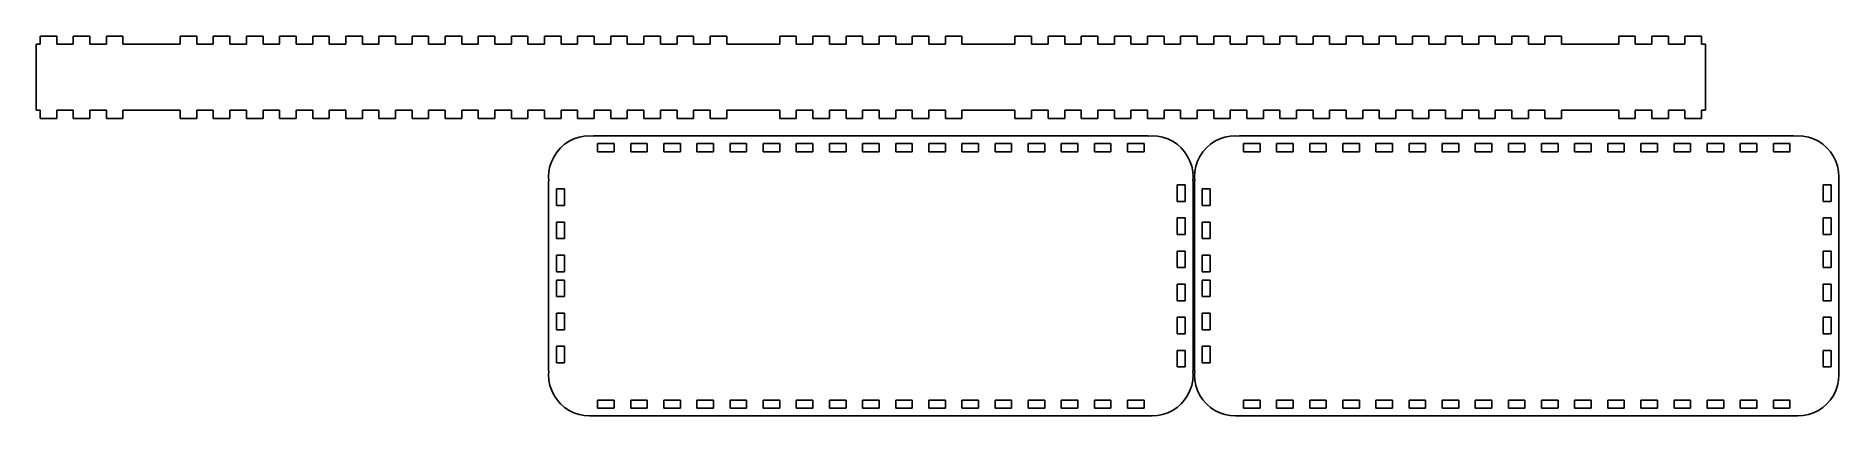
# Model space of a CAD drawing. Header units: metres. Extents: x 236 to 1325, y 65 to 295.
import ezdxf

# ---------------------------------------------------------------- set-up
doc = ezdxf.new("R2010")
doc.units = ezdxf.units.M

msp = doc.modelspace()

# ---------------------------------------------------------------- linework, layer by layer
for p, q in [((248.403, 294.85), (238.403, 294.85)), ((238.403, 294.85), (238.403, 290)), ((248.403, 290), (248.403, 294.85)), ((268.403, 294.85), (258.403, 294.85)), ((258.403, 294.85), (258.403, 290)), ((268.403, 290), (268.403, 294.85)), ((288.403, 294.85), (278.403, 294.85)), ((278.403, 294.85), (278.403, 290)), ((288.403, 290), (288.403, 294.85)), ((332.952, 294.85), (322.952, 294.85)), ((322.952, 294.85), (322.952, 290)), ((332.952, 290), (332.952, 294.85)), ((352.952, 294.85), (342.952, 294.85)), ((342.952, 294.85), (342.952, 290)), ((352.952, 290), (352.952, 294.85)), ((372.952, 294.85), (362.952, 294.85)), ((362.952, 294.85), (362.952, 290)), ((372.952, 290), (372.952, 294.85)), ((392.952, 294.85), (382.952, 294.85)), ((382.952, 294.85), (382.952, 290)), ((392.952, 290), (392.952, 294.85)), ((412.952, 294.85), (402.952, 294.85)), ((402.952, 294.85), (402.952, 290)), ((412.952, 290), (412.952, 294.85)), ((432.952, 294.85), (422.952, 294.85)), ((422.952, 294.85), (422.952, 290)), ((432.952, 290), (432.952, 294.85)), ((452.952, 294.85), (442.952, 294.85)), ((442.952, 294.85), (442.952, 290)), ((452.952, 290), (452.952, 294.85)), ((472.952, 294.85), (462.952, 294.85)), ((462.952, 294.85), (462.952, 290)), ((472.952, 290), (472.952, 294.85)), ((492.952, 294.85), (482.952, 294.85)), ((482.952, 294.85), (482.952, 290)), ((492.952, 290), (492.952, 294.85)), ((512.952, 294.85), (502.952, 294.85)), ((502.952, 294.85), (502.952, 290)), ((512.952, 290), (512.952, 294.85)), ((532.952, 294.85), (522.952, 294.85)), ((522.952, 294.85), (522.952, 290)), ((532.952, 290), (532.952, 294.85)), ((552.952, 294.85), (542.952, 294.85)), ((542.952, 294.85), (542.952, 290)), ((552.952, 290), (552.952, 294.85)), ((572.952, 294.85), (562.952, 294.85)), ((562.952, 294.85), (562.952, 290)), ((572.952, 290), (572.952, 294.85)), ((592.952, 294.85), (582.952, 294.85)), ((582.952, 294.85), (582.952, 290)), ((592.952, 290), (592.952, 294.85)), ((612.952, 294.85), (602.952, 294.85)), ((602.952, 294.85), (602.952, 290)), ((612.952, 290), (612.952, 294.85)), ((632.952, 294.85), (622.952, 294.85)), ((622.952, 294.85), (622.952, 290)), ((632.952, 290), (632.952, 294.85)), ((652.952, 294.85), (642.952, 294.85)), ((642.952, 294.85), (642.952, 290)), ((652.952, 290), (652.952, 294.85)), ((695, 294.85), (685, 294.85)), ((685, 294.85), (685, 290)), ((695, 290), (695, 294.85)), ((715, 294.85), (705, 294.85)), ((705, 294.85), (705, 290)), ((715, 290), (715, 294.85)), ((735, 294.85), (725, 294.85)), ((725, 294.85), (725, 290)), ((735, 290), (735, 294.85)), ((755, 294.85), (745, 294.85)), ((745, 294.85), (745, 290)), ((755, 290), (755, 294.85)), ((775, 294.85), (765, 294.85)), ((765, 294.85), (765, 290)), ((775, 290), (775, 294.85)), ((795, 294.85), (785, 294.85)), ((785, 294.85), (785, 290)), ((795, 290), (795, 294.85)), ((837.048, 294.85), (827.048, 294.85)), ((827.048, 294.85), (827.048, 290)), ((837.048, 290), (837.048, 294.85)), ((857.048, 294.85), (847.048, 294.85)), ((847.048, 294.85), (847.048, 290)), ((857.048, 290), (857.048, 294.85)), ((877.048, 294.85), (867.048, 294.85)), ((867.048, 294.85), (867.048, 290)), ((877.048, 290), (877.048, 294.85)), ((897.048, 294.85), (887.048, 294.85)), ((887.048, 294.85), (887.048, 290)), ((897.048, 290), (897.048, 294.85)), ((917.048, 294.85), (907.048, 294.85)), ((907.048, 294.85), (907.048, 290)), ((917.048, 290), (917.048, 294.85)), ((937.048, 294.85), (927.048, 294.85)), ((927.048, 294.85), (927.048, 290)), ((937.048, 290), (937.048, 294.85)), ((957.048, 294.85), (947.048, 294.85)), ((947.048, 294.85), (947.048, 290)), ((957.048, 290), (957.048, 294.85)), ((977.048, 294.85), (967.048, 294.85)), ((967.048, 294.85), (967.048, 290)), ((977.048, 290), (977.048, 294.85)), ((997.048, 294.85), (987.048, 294.85)), ((987.048, 294.85), (987.048, 290)), ((997.048, 290), (997.048, 294.85)), ((1017.05, 294.85), (1007.05, 294.85)), ((1007.05, 294.85), (1007.05, 290)), ((1017.05, 290), (1017.05, 294.85)), ((1037.05, 294.85), (1027.05, 294.85)), ((1027.05, 294.85), (1027.05, 290)), ((1037.05, 290), (1037.05, 294.85)), ((1057.05, 294.85), (1047.05, 294.85)), ((1047.05, 294.85), (1047.05, 290)), ((1057.05, 290), (1057.05, 294.85)), ((1077.05, 294.85), (1067.05, 294.85)), ((1067.05, 294.85), (1067.05, 290)), ((1077.05, 290), (1077.05, 294.85)), ((1097.05, 294.85), (1087.05, 294.85)), ((1087.05, 294.85), (1087.05, 290)), ((1097.05, 290), (1097.05, 294.85)), ((1117.05, 294.85), (1107.05, 294.85)), ((1107.05, 294.85), (1107.05, 290)), ((1117.05, 290), (1117.05, 294.85)), ((1137.05, 294.85), (1127.05, 294.85)), ((1127.05, 294.85), (1127.05, 290)), ((1137.05, 290), (1137.05, 294.85)), ((1157.05, 294.85), (1147.05, 294.85)), ((1147.05, 294.85), (1147.05, 290)), ((1157.05, 290), (1157.05, 294.85)), ((1201.6, 294.85), (1191.6, 294.85)), ((1191.6, 294.85), (1191.6, 290)), ((1201.6, 290), (1201.6, 294.85)), ((1221.6, 294.85), (1211.6, 294.85)), ((1211.6, 294.85), (1211.6, 290)), ((1221.6, 290), (1221.6, 294.85)), ((1241.6, 294.85), (1231.6, 294.85)), ((1231.6, 294.85), (1231.6, 290)), ((1241.6, 290), (1241.6, 294.85)), ((238.403, 290), (235.903, 290)), ((235.903, 290), (235.903, 250)), ((258.403, 290), (248.403, 290)), ((278.403, 290), (268.403, 290)), ((322.952, 290), (288.403, 290)), ((342.952, 290), (332.952, 290)), ((362.952, 290), (352.952, 290)), ((382.952, 290), (372.952, 290)), ((402.952, 290), (392.952, 290)), ((422.952, 290), (412.952, 290)), ((442.952, 290), (432.952, 290)), ((462.952, 290), (452.952, 290)), ((482.952, 290), (472.952, 290)), ((502.952, 290), (492.952, 290)), ((522.952, 290), (512.952, 290)), ((542.952, 290), (532.952, 290)), ((562.952, 290), (552.952, 290)), ((582.952, 290), (572.952, 290)), ((602.952, 290), (592.952, 290)), ((622.952, 290), (612.952, 290)), ((642.952, 290), (632.952, 290)), ((685, 290), (652.952, 290)), ((705, 290), (695, 290)), ((725, 290), (715, 290)), ((745, 290), (735, 290)), ((765, 290), (755, 290)), ((785, 290), (775, 290)), ((827.048, 290), (795, 290)), ((847.048, 290), (837.048, 290)), ((867.048, 290), (857.048, 290)), ((887.048, 290), (877.048, 290)), ((907.048, 290), (897.048, 290)), ((927.048, 290), (917.048, 290)), ((947.048, 290), (937.048, 290)), ((967.048, 290), (957.048, 290)), ((987.048, 290), (977.048, 290)), ((1007.05, 290), (997.048, 290)), ((1027.05, 290), (1017.05, 290)), ((1047.05, 290), (1037.05, 290)), ((1067.05, 290), (1057.05, 290)), ((1087.05, 290), (1077.05, 290)), ((1107.05, 290), (1097.05, 290)), ((1127.05, 290), (1117.05, 290)), ((1147.05, 290), (1137.05, 290)), ((1191.6, 290), (1157.05, 290)), ((1211.6, 290), (1201.6, 290)), ((1231.6, 290), (1221.6, 290)), ((1244.1, 290), (1241.6, 290)), ((1244.1, 250), (1244.1, 290)), ((235.903, 250), (238.403, 250)), ((238.403, 250), (238.403, 245.15)), ((238.403, 245.15), (248.403, 245.15)), ((248.403, 250), (258.403, 250)), ((248.403, 245.15), (248.403, 250)), ((258.403, 250), (258.403, 245.15)), ((258.403, 245.15), (268.403, 245.15)), ((268.403, 245.15), (268.403, 250)), ((268.403, 250), (278.403, 250)), ((278.403, 250), (278.403, 245.15)), ((278.403, 245.15), (288.403, 245.15)), ((288.403, 245.15), (288.403, 250)), ((288.403, 250), (322.952, 250)), ((322.952, 250), (322.952, 245.15)), ((322.952, 245.15), (332.952, 245.15)), ((332.952, 245.15), (332.952, 250)), ((332.952, 250), (342.952, 250)), ((342.952, 250), (342.952, 245.15)), ((342.952, 245.15), (352.952, 245.15)), ((352.952, 245.15), (352.952, 250)), ((352.952, 250), (362.952, 250)), ((362.952, 250), (362.952, 245.15)), ((362.952, 245.15), (372.952, 245.15)), ((372.952, 245.15), (372.952, 250)), ((372.952, 250), (382.952, 250)), ((382.952, 250), (382.952, 245.15)), ((382.952, 245.15), (392.952, 245.15)), ((392.952, 245.15), (392.952, 250)), ((392.952, 250), (402.952, 250)), ((402.952, 250), (402.952, 245.15)), ((402.952, 245.15), (412.952, 245.15)), ((412.952, 245.15), (412.952, 250)), ((412.952, 250), (422.952, 250)), ((422.952, 250), (422.952, 245.15)), ((422.952, 245.15), (432.952, 245.15)), ((432.952, 245.15), (432.952, 250)), ((432.952, 250), (442.952, 250)), ((442.952, 250), (442.952, 245.15)), ((442.952, 245.15), (452.952, 245.15)), ((452.952, 245.15), (452.952, 250)), ((452.952, 250), (462.952, 250)), ((462.952, 250), (462.952, 245.15)), ((462.952, 245.15), (472.952, 245.15)), ((472.952, 245.15), (472.952, 250)), ((472.952, 250), (482.952, 250)), ((482.952, 250), (482.952, 245.15)), ((482.952, 245.15), (492.952, 245.15)), ((492.952, 245.15), (492.952, 250)), ((492.952, 250), (502.952, 250)), ((502.952, 250), (502.952, 245.15)), ((502.952, 245.15), (512.952, 245.15)), ((512.952, 245.15), (512.952, 250)), ((512.952, 250), (522.952, 250)), ((522.952, 250), (522.952, 245.15)), ((522.952, 245.15), (532.952, 245.15)), ((532.952, 245.15), (532.952, 250)), ((532.952, 250), (542.952, 250)), ((542.952, 250), (542.952, 245.15)), ((542.952, 245.15), (552.952, 245.15)), ((552.952, 245.15), (552.952, 250)), ((552.952, 250), (562.952, 250)), ((562.952, 250), (562.952, 245.15)), ((562.952, 245.15), (572.952, 245.15)), ((572.952, 245.15), (572.952, 250)), ((572.952, 250), (582.952, 250)), ((582.952, 250), (582.952, 245.15)), ((582.952, 245.15), (592.952, 245.15)), ((592.952, 245.15), (592.952, 250)), ((592.952, 250), (602.952, 250)), ((602.952, 250), (602.952, 245.15)), ((602.952, 245.15), (612.952, 245.15)), ((612.952, 245.15), (612.952, 250)), ((612.952, 250), (622.952, 250)), ((622.952, 250), (622.952, 245.15)), ((622.952, 245.15), (632.952, 245.15)), ((632.952, 245.15), (632.952, 250)), ((632.952, 250), (642.952, 250)), ((642.952, 250), (642.952, 245.15)), ((642.952, 245.15), (652.952, 245.15)), ((652.952, 245.15), (652.952, 250)), ((652.952, 250), (685, 250)), ((685, 250), (685, 245.15)), ((685, 245.15), (695, 245.15)), ((695, 245.15), (695, 250)), ((695, 250), (705, 250)), ((705, 250), (705, 245.15)), ((705, 245.15), (715, 245.15)), ((715, 245.15), (715, 250)), ((715, 250), (725, 250)), ((725, 250), (725, 245.15)), ((725, 245.15), (735, 245.15)), ((735, 245.15), (735, 250)), ((735, 250), (745, 250)), ((745, 250), (745, 245.15)), ((745, 245.15), (755, 245.15)), ((755, 245.15), (755, 250)), ((755, 250), (765, 250)), ((765, 250), (765, 245.15)), ((765, 245.15), (775, 245.15)), ((775, 245.15), (775, 250)), ((775, 250), (785, 250)), ((785, 250), (785, 245.15)), ((785, 245.15), (795, 245.15)), ((795, 245.15), (795, 250)), ((795, 250), (827.048, 250)), ((827.048, 250), (827.048, 245.15)), ((827.048, 245.15), (837.048, 245.15)), ((837.048, 245.15), (837.048, 250)), ((837.048, 250), (847.048, 250)), ((847.048, 250), (847.048, 245.15)), ((847.048, 245.15), (857.048, 245.15)), ((857.048, 245.15), (857.048, 250)), ((857.048, 250), (867.048, 250)), ((867.048, 250), (867.048, 245.15)), ((867.048, 245.15), (877.048, 245.15)), ((877.048, 245.15), (877.048, 250)), ((877.048, 250), (887.048, 250)), ((887.048, 250), (887.048, 245.15)), ((887.048, 245.15), (897.048, 245.15)), ((897.048, 245.15), (897.048, 250)), ((897.048, 250), (907.048, 250)), ((907.048, 250), (907.048, 245.15)), ((907.048, 245.15), (917.048, 245.15)), ((917.048, 245.15), (917.048, 250)), ((917.048, 250), (927.048, 250)), ((927.048, 250), (927.048, 245.15)), ((927.048, 245.15), (937.048, 245.15)), ((937.048, 245.15), (937.048, 250)), ((937.048, 250), (947.048, 250)), ((947.048, 250), (947.048, 245.15)), ((947.048, 245.15), (957.048, 245.15)), ((957.048, 245.15), (957.048, 250)), ((957.048, 250), (967.048, 250)), ((967.048, 250), (967.048, 245.15)), ((967.048, 245.15), (977.048, 245.15)), ((977.048, 245.15), (977.048, 250)), ((977.048, 250), (987.048, 250)), ((987.048, 250), (987.048, 245.15)), ((987.048, 245.15), (997.048, 245.15)), ((997.048, 245.15), (997.048, 250)), ((997.048, 250), (1007.05, 250)), ((1007.05, 250), (1007.05, 245.15)), ((1007.05, 245.15), (1017.05, 245.15)), ((1017.05, 245.15), (1017.05, 250)), ((1017.05, 250), (1027.05, 250)), ((1027.05, 250), (1027.05, 245.15)), ((1027.05, 245.15), (1037.05, 245.15)), ((1037.05, 245.15), (1037.05, 250)), ((1037.05, 250), (1047.05, 250)), ((1047.05, 250), (1047.05, 245.15)), ((1047.05, 245.15), (1057.05, 245.15)), ((1057.05, 245.15), (1057.05, 250)), ((1057.05, 250), (1067.05, 250)), ((1067.05, 250), (1067.05, 245.15)), ((1067.05, 245.15), (1077.05, 245.15)), ((1077.05, 245.15), (1077.05, 250)), ((1077.05, 250), (1087.05, 250)), ((1087.05, 250), (1087.05, 245.15)), ((1087.05, 245.15), (1097.05, 245.15)), ((1097.05, 245.15), (1097.05, 250)), ((1097.05, 250), (1107.05, 250)), ((1107.05, 250), (1107.05, 245.15)), ((1107.05, 245.15), (1117.05, 245.15)), ((1117.05, 245.15), (1117.05, 250)), ((1117.05, 250), (1127.05, 250)), ((1127.05, 250), (1127.05, 245.15)), ((1127.05, 245.15), (1137.05, 245.15)), ((1137.05, 245.15), (1137.05, 250)), ((1137.05, 250), (1147.05, 250)), ((1147.05, 250), (1147.05, 245.15)), ((1147.05, 245.15), (1157.05, 245.15)), ((1157.05, 245.15), (1157.05, 250)), ((1157.05, 250), (1191.6, 250)), ((1191.6, 250), (1191.6, 245.15)), ((1191.6, 245.15), (1201.6, 245.15)), ((1201.6, 245.15), (1201.6, 250)), ((1201.6, 250), (1211.6, 250)), ((1211.6, 250), (1211.6, 245.15)), ((1211.6, 245.15), (1221.6, 245.15)), ((1221.6, 245.15), (1221.6, 250)), ((1221.6, 250), (1231.6, 250)), ((1231.6, 250), (1231.6, 245.15)), ((1231.6, 245.15), (1241.6, 245.15)), ((1241.6, 245.15), (1241.6, 250)), ((1241.6, 250), (1244.1, 250)), ((555.103, 229.475), (552.664, 227.336)), ((557.8, 231.277), (555.103, 229.475)), ((560.709, 232.712), (557.8, 231.277)), ((563.781, 233.755), (560.709, 232.712)), ((566.963, 234.388), (563.781, 233.755)), ((570.2, 234.6), (566.963, 234.388)), ((572.6, 234.443), (570.2, 234.6)), ((907.4, 234.6), (572.6, 234.6)), ((572.6, 234.6), (572.6, 234.443)), ((575, 225), (575, 229.9)), ((575, 229.9), (585, 229.9)), ((585, 229.9), (585, 225)), ((595, 225), (595, 229.9)), ((595, 229.9), (605, 229.9)), ((605, 229.9), (605, 225)), ((615, 225), (615, 229.9)), ((615, 229.9), (625, 229.9)), ((625, 229.9), (625, 225)), ((635, 225), (635, 229.9)), ((635, 229.9), (645, 229.9)), ((645, 229.9), (645, 225)), ((655, 225), (655, 229.9)), ((655, 229.9), (665, 229.9)), ((665, 229.9), (665, 225)), ((675, 225), (675, 229.9)), ((675, 229.9), (685, 229.9)), ((685, 229.9), (685, 225)), ((695, 225), (695, 229.9)), ((695, 229.9), (705, 229.9)), ((705, 229.9), (705, 225)), ((715, 225), (715, 229.9)), ((715, 229.9), (725, 229.9)), ((725, 229.9), (725, 225)), ((735, 225), (735, 229.9)), ((735, 229.9), (745, 229.9)), ((745, 229.9), (745, 225)), ((755, 225), (755, 229.9)), ((755, 229.9), (765, 229.9)), ((765, 229.9), (765, 225)), ((775, 225), (775, 229.9)), ((775, 229.9), (785, 229.9)), ((785, 229.9), (785, 225)), ((795, 225), (795, 229.9)), ((795, 229.9), (805, 229.9)), ((805, 229.9), (805, 225)), ((815, 225), (815, 229.9)), ((815, 229.9), (825, 229.9)), ((825, 229.9), (825, 225)), ((835, 225), (835, 229.9)), ((835, 229.9), (845, 229.9)), ((845, 229.9), (845, 225)), ((855, 225), (855, 229.9)), ((855, 229.9), (865, 229.9)), ((865, 229.9), (865, 225)), ((875, 225), (875, 229.9)), ((875, 229.9), (885, 229.9)), ((885, 229.9), (885, 225)), ((895, 225), (895, 229.9)), ((895, 229.9), (905, 229.9)), ((905, 229.9), (905, 225)), ((909.8, 234.6), (907.4, 234.443)), ((907.4, 234.443), (907.4, 234.6)), ((913.037, 234.388), (909.8, 234.6)), ((916.219, 233.755), (913.037, 234.388)), ((919.291, 232.712), (916.219, 233.755)), ((922.2, 231.277), (919.291, 232.712)), ((924.897, 229.475), (922.2, 231.277)), ((927.336, 227.336), (924.897, 229.475)), ((945.103, 229.475), (942.664, 227.336)), ((947.8, 231.277), (945.103, 229.475)), ((950.709, 232.712), (947.8, 231.277)), ((953.781, 233.755), (950.709, 232.712)), ((956.963, 234.388), (953.781, 233.755)), ((960.2, 234.6), (956.963, 234.388)), ((962.6, 234.443), (960.2, 234.6)), ((1297.4, 234.6), (962.6, 234.6)), ((962.6, 234.6), (962.6, 234.443)), ((965, 225), (965, 229.9)), ((965, 229.9), (975, 229.9)), ((975, 229.9), (975, 225)), ((985, 225), (985, 229.9)), ((985, 229.9), (995, 229.9)), ((995, 229.9), (995, 225)), ((1005, 225), (1005, 229.9)), ((1005, 229.9), (1015, 229.9)), ((1015, 229.9), (1015, 225)), ((1025, 225), (1025, 229.9)), ((1025, 229.9), (1035, 229.9)), ((1035, 229.9), (1035, 225)), ((1045, 225), (1045, 229.9)), ((1045, 229.9), (1055, 229.9)), ((1055, 229.9), (1055, 225)), ((1065, 225), (1065, 229.9)), ((1065, 229.9), (1075, 229.9)), ((1075, 229.9), (1075, 225)), ((1085, 225), (1085, 229.9)), ((1085, 229.9), (1095, 229.9)), ((1095, 229.9), (1095, 225)), ((1105, 225), (1105, 229.9)), ((1105, 229.9), (1115, 229.9)), ((1115, 229.9), (1115, 225)), ((1125, 225), (1125, 229.9)), ((1125, 229.9), (1135, 229.9)), ((1135, 229.9), (1135, 225)), ((1145, 225), (1145, 229.9)), ((1145, 229.9), (1155, 229.9)), ((1155, 229.9), (1155, 225)), ((1165, 225), (1165, 229.9)), ((1165, 229.9), (1175, 229.9)), ((1175, 229.9), (1175, 225)), ((1185, 225), (1185, 229.9)), ((1185, 229.9), (1195, 229.9)), ((1195, 229.9), (1195, 225)), ((1205, 225), (1205, 229.9)), ((1205, 229.9), (1215, 229.9)), ((1215, 229.9), (1215, 225)), ((1225, 225), (1225, 229.9)), ((1225, 229.9), (1235, 229.9)), ((1235, 229.9), (1235, 225)), ((1245, 225), (1245, 229.9)), ((1245, 229.9), (1255, 229.9)), ((1255, 229.9), (1255, 225)), ((1265, 225), (1265, 229.9)), ((1265, 229.9), (1275, 229.9)), ((1275, 229.9), (1275, 225)), ((1285, 225), (1285, 229.9)), ((1285, 229.9), (1295, 229.9)), ((1295, 229.9), (1295, 225)), ((1299.8, 234.6), (1297.4, 234.443)), ((1297.4, 234.443), (1297.4, 234.6)), ((1303.04, 234.388), (1299.8, 234.6)), ((1306.22, 233.755), (1303.04, 234.388)), ((1309.29, 232.712), (1306.22, 233.755)), ((1312.2, 231.277), (1309.29, 232.712)), ((1314.9, 229.475), (1312.2, 231.277)), ((1317.34, 227.336), (1314.9, 229.475)), ((547.288, 219.291), (546.245, 216.219)), ((548.723, 222.2), (547.288, 219.291)), ((550.525, 224.897), (548.723, 222.2)), ((552.664, 227.336), (550.525, 224.897)), ((585, 225), (575, 225)), ((605, 225), (595, 225)), ((625, 225), (615, 225)), ((645, 225), (635, 225)), ((665, 225), (655, 225)), ((685, 225), (675, 225)), ((705, 225), (695, 225)), ((725, 225), (715, 225)), ((745, 225), (735, 225)), ((765, 225), (755, 225)), ((785, 225), (775, 225)), ((805, 225), (795, 225)), ((825, 225), (815, 225)), ((845, 225), (835, 225)), ((865, 225), (855, 225)), ((885, 225), (875, 225)), ((905, 225), (895, 225)), ((929.475, 224.897), (927.336, 227.336)), ((931.277, 222.2), (929.475, 224.897)), ((932.712, 219.291), (931.277, 222.2)), ((933.755, 216.219), (932.712, 219.291)), ((937.288, 219.291), (936.245, 216.219)), ((938.723, 222.2), (937.288, 219.291)), ((940.525, 224.897), (938.723, 222.2)), ((942.664, 227.336), (940.525, 224.897)), ((975, 225), (965, 225)), ((995, 225), (985, 225)), ((1015, 225), (1005, 225)), ((1035, 225), (1025, 225)), ((1055, 225), (1045, 225)), ((1075, 225), (1065, 225)), ((1095, 225), (1085, 225)), ((1115, 225), (1105, 225)), ((1135, 225), (1125, 225)), ((1155, 225), (1145, 225)), ((1175, 225), (1165, 225)), ((1195, 225), (1185, 225)), ((1215, 225), (1205, 225)), ((1235, 225), (1225, 225)), ((1255, 225), (1245, 225)), ((1275, 225), (1265, 225)), ((1295, 225), (1285, 225)), ((1319.48, 224.897), (1317.34, 227.336)), ((1321.28, 222.2), (1319.48, 224.897)), ((1322.71, 219.291), (1321.28, 222.2)), ((1323.76, 216.219), (1322.71, 219.291)), ((545.612, 213.037), (545.4, 209.8)), ((545.4, 209.8), (545.557, 207.4)), ((545.557, 207.4), (545.4, 207.4)), ((545.4, 207.4), (545.4, 92.6)), ((546.245, 216.219), (545.612, 213.037)), ((934.388, 213.037), (933.755, 216.219)), ((934.6, 209.8), (934.388, 213.037)), ((934.443, 207.4), (934.6, 209.8)), ((934.6, 207.4), (934.443, 207.4)), ((934.6, 92.6), (934.6, 207.4)), ((935.612, 213.037), (935.4, 209.8)), ((935.4, 209.8), (935.557, 207.4)), ((935.557, 207.4), (935.4, 207.4)), ((935.4, 207.4), (935.4, 92.6)), ((936.245, 216.219), (935.612, 213.037)), ((1324.39, 213.037), (1323.76, 216.219)), ((1324.6, 209.8), (1324.39, 213.037)), ((1324.44, 207.4), (1324.6, 209.8)), ((1324.6, 207.4), (1324.44, 207.4)), ((1324.6, 92.6), (1324.6, 207.4)), ((550.1, 192.5), (550.1, 202.5)), ((550.1, 202.5), (555, 202.5)), ((555, 202.5), (555, 192.5)), ((925, 195), (925, 205)), ((925, 205), (929.9, 205)), ((929.9, 205), (929.9, 195)), ((940.1, 192.5), (940.1, 202.5)), ((940.1, 202.5), (945, 202.5)), ((945, 202.5), (945, 192.5)), ((1315, 195), (1315, 205)), ((1315, 205), (1319.9, 205)), ((1319.9, 205), (1319.9, 195)), ((555, 192.5), (550.1, 192.5)), ((929.9, 195), (925, 195)), ((945, 192.5), (940.1, 192.5)), ((1319.9, 195), (1315, 195)), ((550.1, 172.5), (550.1, 182.5)), ((550.1, 182.5), (555, 182.5)), ((555, 182.5), (555, 172.5)), ((925, 175), (925, 185)), ((925, 185), (929.9, 185)), ((929.9, 175), (925, 175)), ((929.9, 185), (929.9, 175)), ((940.1, 172.5), (940.1, 182.5)), ((940.1, 182.5), (945, 182.5)), ((945, 182.5), (945, 172.5)), ((1315, 175), (1315, 185)), ((1315, 185), (1319.9, 185)), ((1319.9, 175), (1315, 175)), ((1319.9, 185), (1319.9, 175)), ((555, 172.5), (550.1, 172.5)), ((925, 155), (925, 165)), ((925, 165), (929.9, 165)), ((929.9, 165), (929.9, 155)), ((945, 172.5), (940.1, 172.5)), ((1315, 155), (1315, 165)), ((1315, 165), (1319.9, 165)), ((1319.9, 165), (1319.9, 155)), ((550.1, 152.5), (550.1, 162.5)), ((550.1, 162.5), (555, 162.5)), ((555, 152.5), (550.1, 152.5)), ((555, 162.5), (555, 152.5)), ((929.9, 155), (925, 155)), ((940.1, 152.5), (940.1, 162.5)), ((940.1, 162.5), (945, 162.5)), ((945, 152.5), (940.1, 152.5)), ((945, 162.5), (945, 152.5)), ((1319.9, 155), (1315, 155)), ((550.1, 137.5), (550.1, 147.5)), ((550.1, 147.5), (555, 147.5)), ((555, 147.5), (555, 137.5)), ((925, 135), (925, 145)), ((925, 145), (929.9, 145)), ((929.9, 145), (929.9, 135)), ((940.1, 137.5), (940.1, 147.5)), ((940.1, 147.5), (945, 147.5)), ((945, 147.5), (945, 137.5)), ((1315, 135), (1315, 145)), ((1315, 145), (1319.9, 145)), ((1319.9, 145), (1319.9, 135)), ((555, 137.5), (550.1, 137.5)), ((929.9, 135), (925, 135)), ((945, 137.5), (940.1, 137.5)), ((1319.9, 135), (1315, 135)), ((550.1, 117.5), (550.1, 127.5)), ((550.1, 127.5), (555, 127.5)), ((555, 127.5), (555, 117.5)), ((925, 115), (925, 125)), ((925, 125), (929.9, 125)), ((929.9, 125), (929.9, 115)), ((940.1, 117.5), (940.1, 127.5)), ((940.1, 127.5), (945, 127.5)), ((945, 127.5), (945, 117.5)), ((1315, 115), (1315, 125)), ((1315, 125), (1319.9, 125)), ((1319.9, 125), (1319.9, 115)), ((555, 117.5), (550.1, 117.5)), ((929.9, 115), (925, 115)), ((945, 117.5), (940.1, 117.5)), ((1319.9, 115), (1315, 115)), ((550.1, 97.5), (550.1, 107.5)), ((550.1, 107.5), (555, 107.5)), ((555, 107.5), (555, 97.5)), ((925, 95), (925, 105)), ((925, 105), (929.9, 105)), ((929.9, 105), (929.9, 95)), ((940.1, 97.5), (940.1, 107.5)), ((940.1, 107.5), (945, 107.5)), ((945, 107.5), (945, 97.5)), ((1315, 95), (1315, 105)), ((1315, 105), (1319.9, 105)), ((1319.9, 105), (1319.9, 95)), ((545.4, 92.6), (545.557, 92.6)), ((545.557, 92.6), (545.4, 90.2)), ((545.4, 90.2), (545.612, 86.963)), ((555, 97.5), (550.1, 97.5)), ((929.9, 95), (925, 95)), ((934.388, 86.963), (934.6, 90.2)), ((934.6, 90.2), (934.443, 92.6)), ((934.443, 92.6), (934.6, 92.6)), ((935.4, 92.6), (935.557, 92.6)), ((935.557, 92.6), (935.4, 90.2)), ((935.4, 90.2), (935.612, 86.963)), ((945, 97.5), (940.1, 97.5)), ((1319.9, 95), (1315, 95)), ((1324.39, 86.963), (1324.6, 90.2)), ((1324.6, 90.2), (1324.44, 92.6)), ((1324.44, 92.6), (1324.6, 92.6)), ((545.612, 86.963), (546.245, 83.7813)), ((546.245, 83.7813), (547.288, 80.7094)), ((547.288, 80.7094), (548.723, 77.8)), ((548.723, 77.8), (550.525, 75.1027)), ((929.475, 75.1027), (931.277, 77.8)), ((931.277, 77.8), (932.712, 80.7094)), ((932.712, 80.7094), (933.755, 83.7813)), ((933.755, 83.7813), (934.388, 86.963)), ((935.612, 86.963), (936.245, 83.7813)), ((936.245, 83.7813), (937.288, 80.7094)), ((937.288, 80.7094), (938.723, 77.8)), ((938.723, 77.8), (940.525, 75.1027)), ((1319.48, 75.1027), (1321.28, 77.8)), ((1321.28, 77.8), (1322.71, 80.7094)), ((1322.71, 80.7094), (1323.76, 83.7813)), ((1323.76, 83.7813), (1324.39, 86.963)), ((550.525, 75.1027), (552.664, 72.6637)), ((552.664, 72.6637), (555.103, 70.5248)), ((555.103, 70.5248), (557.8, 68.7226)), ((557.8, 68.7226), (560.709, 67.2878)), ((560.709, 67.2878), (563.781, 66.245)), ((563.781, 66.245), (566.963, 65.6122)), ((566.963, 65.6122), (570.2, 65.4)), ((570.2, 65.4), (572.6, 65.5573)), ((572.6, 65.5573), (572.6, 65.4)), ((572.6, 65.4), (907.4, 65.4)), ((575, 70.1), (575, 75)), ((575, 75), (585, 75)), ((585, 70.1), (575, 70.1)), ((585, 75), (585, 70.1)), ((595, 70.1), (595, 75)), ((595, 75), (605, 75)), ((605, 70.1), (595, 70.1)), ((605, 75), (605, 70.1)), ((615, 70.1), (615, 75)), ((615, 75), (625, 75)), ((625, 70.1), (615, 70.1)), ((625, 75), (625, 70.1)), ((635, 70.1), (635, 75)), ((635, 75), (645, 75)), ((645, 70.1), (635, 70.1)), ((645, 75), (645, 70.1)), ((655, 70.1), (655, 75)), ((655, 75), (665, 75)), ((665, 70.1), (655, 70.1)), ((665, 75), (665, 70.1)), ((675, 70.1), (675, 75)), ((675, 75), (685, 75)), ((685, 70.1), (675, 70.1)), ((685, 75), (685, 70.1)), ((695, 70.1), (695, 75)), ((695, 75), (705, 75)), ((705, 70.1), (695, 70.1)), ((705, 75), (705, 70.1)), ((715, 70.1), (715, 75)), ((715, 75), (725, 75)), ((725, 70.1), (715, 70.1)), ((725, 75), (725, 70.1)), ((735, 70.1), (735, 75)), ((735, 75), (745, 75)), ((745, 70.1), (735, 70.1)), ((745, 75), (745, 70.1)), ((755, 70.1), (755, 75)), ((755, 75), (765, 75)), ((765, 70.1), (755, 70.1)), ((765, 75), (765, 70.1)), ((775, 70.1), (775, 75)), ((775, 75), (785, 75)), ((785, 70.1), (775, 70.1)), ((785, 75), (785, 70.1)), ((795, 70.1), (795, 75)), ((795, 75), (805, 75)), ((805, 70.1), (795, 70.1)), ((805, 75), (805, 70.1)), ((815, 70.1), (815, 75)), ((815, 75), (825, 75)), ((825, 70.1), (815, 70.1)), ((825, 75), (825, 70.1)), ((835, 70.1), (835, 75)), ((835, 75), (845, 75)), ((845, 70.1), (835, 70.1)), ((845, 75), (845, 70.1)), ((855, 70.1), (855, 75)), ((855, 75), (865, 75)), ((865, 70.1), (855, 70.1)), ((865, 75), (865, 70.1)), ((875, 70.1), (875, 75)), ((875, 75), (885, 75)), ((885, 70.1), (875, 70.1)), ((885, 75), (885, 70.1)), ((895, 70.1), (895, 75)), ((895, 75), (905, 75)), ((905, 70.1), (895, 70.1)), ((905, 75), (905, 70.1)), ((907.4, 65.5573), (909.8, 65.4)), ((907.4, 65.4), (907.4, 65.5573)), ((909.8, 65.4), (913.037, 65.6122)), ((913.037, 65.6122), (916.219, 66.245)), ((916.219, 66.245), (919.291, 67.2878)), ((919.291, 67.2878), (922.2, 68.7226)), ((922.2, 68.7226), (924.897, 70.5248)), ((924.897, 70.5248), (927.336, 72.6637)), ((927.336, 72.6637), (929.475, 75.1027)), ((940.525, 75.1027), (942.664, 72.6637)), ((942.664, 72.6637), (945.103, 70.5248)), ((945.103, 70.5248), (947.8, 68.7226)), ((947.8, 68.7226), (950.709, 67.2878)), ((950.709, 67.2878), (953.781, 66.245)), ((953.781, 66.245), (956.963, 65.6122)), ((956.963, 65.6122), (960.2, 65.4)), ((960.2, 65.4), (962.6, 65.5573)), ((962.6, 65.5573), (962.6, 65.4)), ((962.6, 65.4), (1297.4, 65.4)), ((965, 70.1), (965, 75)), ((965, 75), (975, 75)), ((975, 70.1), (965, 70.1)), ((975, 75), (975, 70.1)), ((985, 70.1), (985, 75)), ((985, 75), (995, 75)), ((995, 70.1), (985, 70.1)), ((995, 75), (995, 70.1)), ((1005, 70.1), (1005, 75)), ((1005, 75), (1015, 75)), ((1015, 70.1), (1005, 70.1)), ((1015, 75), (1015, 70.1)), ((1025, 70.1), (1025, 75)), ((1025, 75), (1035, 75)), ((1035, 70.1), (1025, 70.1)), ((1035, 75), (1035, 70.1)), ((1045, 70.1), (1045, 75)), ((1045, 75), (1055, 75)), ((1055, 70.1), (1045, 70.1)), ((1055, 75), (1055, 70.1)), ((1065, 70.1), (1065, 75)), ((1065, 75), (1075, 75)), ((1075, 70.1), (1065, 70.1)), ((1075, 75), (1075, 70.1)), ((1085, 70.1), (1085, 75)), ((1085, 75), (1095, 75)), ((1095, 70.1), (1085, 70.1)), ((1095, 75), (1095, 70.1)), ((1105, 70.1), (1105, 75)), ((1105, 75), (1115, 75)), ((1115, 70.1), (1105, 70.1)), ((1115, 75), (1115, 70.1)), ((1125, 70.1), (1125, 75)), ((1125, 75), (1135, 75)), ((1135, 70.1), (1125, 70.1)), ((1135, 75), (1135, 70.1)), ((1145, 70.1), (1145, 75)), ((1145, 75), (1155, 75)), ((1155, 70.1), (1145, 70.1)), ((1155, 75), (1155, 70.1)), ((1165, 70.1), (1165, 75)), ((1165, 75), (1175, 75)), ((1175, 70.1), (1165, 70.1)), ((1175, 75), (1175, 70.1)), ((1185, 70.1), (1185, 75)), ((1185, 75), (1195, 75)), ((1195, 70.1), (1185, 70.1)), ((1195, 75), (1195, 70.1)), ((1205, 70.1), (1205, 75)), ((1205, 75), (1215, 75)), ((1215, 70.1), (1205, 70.1)), ((1215, 75), (1215, 70.1)), ((1225, 70.1), (1225, 75)), ((1225, 75), (1235, 75)), ((1235, 70.1), (1225, 70.1)), ((1235, 75), (1235, 70.1)), ((1245, 70.1), (1245, 75)), ((1245, 75), (1255, 75)), ((1255, 70.1), (1245, 70.1)), ((1255, 75), (1255, 70.1)), ((1265, 70.1), (1265, 75)), ((1265, 75), (1275, 75)), ((1275, 70.1), (1265, 70.1)), ((1275, 75), (1275, 70.1)), ((1285, 70.1), (1285, 75)), ((1285, 75), (1295, 75)), ((1295, 70.1), (1285, 70.1)), ((1295, 75), (1295, 70.1)), ((1297.4, 65.5573), (1299.8, 65.4)), ((1297.4, 65.4), (1297.4, 65.5573)), ((1299.8, 65.4), (1303.04, 65.6122)), ((1303.04, 65.6122), (1306.22, 66.245)), ((1306.22, 66.245), (1309.29, 67.2878)), ((1309.29, 67.2878), (1312.2, 68.7226)), ((1312.2, 68.7226), (1314.9, 70.5248)), ((1314.9, 70.5248), (1317.34, 72.6637)), ((1317.34, 72.6637), (1319.48, 75.1027))]:
    msp.add_line(p, q)

doc.saveas('drawing.dxf')
